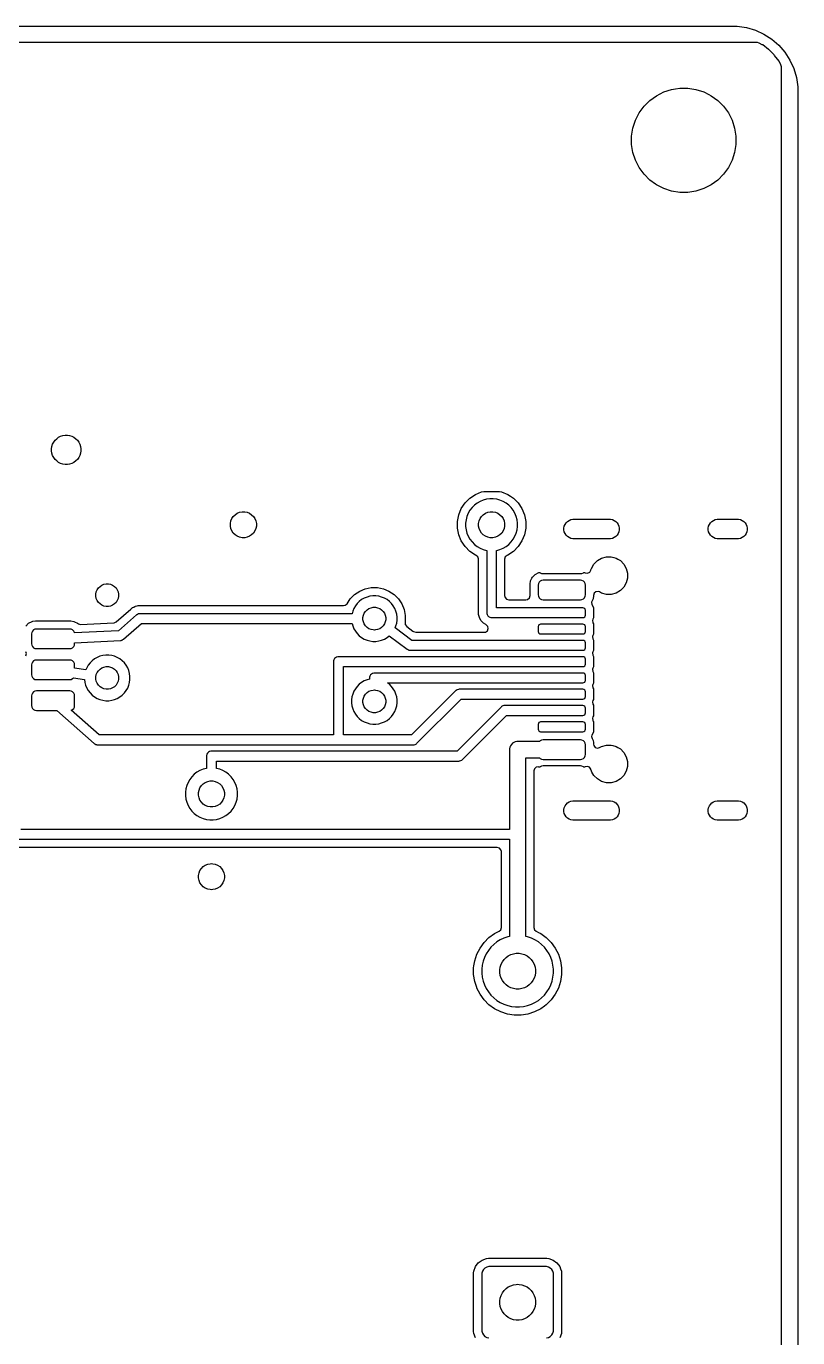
# Model space of a CAD drawing. Header units: millimetres. Extents: x 0 to 90, y 0 to 72.
# Drawn here: x 66.31 to 90, y 31.75 to 72 of the extents above; entities that cross this region are included whole.
import ezdxf

# ---------------------------------------------------------------- set-up
doc = ezdxf.new("R2010")
doc.units = ezdxf.units.MM
doc.layers.add('ABLATE', color=1, linetype='CONTINUOUS')

msp = doc.modelspace()

# ---------------------------------------------------------------- linework, layer by layer
at = {"layer": 'ABLATE'}
for points in [[(2, 72), (88, 72), (88.1429, 71.9975), (88.4257, 71.9568), (88.6998, 71.8763), (88.9597, 71.7576), (89.2001, 71.6031), (89.416, 71.416), (89.6031, 71.2001), (89.7576, 70.9597), (89.8763, 70.6998), (89.9568, 70.4257), (89.9975, 70.1429), (90, 70), (90, 2)], [(89.5, 1.2416), (89.5, 70.7584), (89.4848, 70.8179), (89.434, 70.911), (89.4244, 70.9259), (89.2897, 71.1058), (89.2781, 71.1192), (89.1192, 71.2781), (89.1058, 71.2897), (88.9259, 71.4244), (88.911, 71.434), (88.8179, 71.4848), (88.7584, 71.5), (58.624, 71.5)], [(66.297, 53.5883), (66.3867, 53.678), (66.3867, 53.678), (66.3867, 53.678), (66.4997, 53.7356), (66.5125, 53.7377), (66.5935, 53.7505), (67.6815, 53.7505), (67.7753, 53.7356), (67.7935, 53.7264), (67.8883, 53.678), (67.8883, 53.678), (67.8886, 53.6779), (67.9141, 53.6583), (67.982, 53.6419), (68.9995, 53.6913), (69.0112, 53.6924), (69.0747, 53.7214), (69.5236, 54.1104), (69.53, 54.1164), (69.5541, 54.1405), (69.5564, 54.1418), (69.5755, 54.1555), (69.5775, 54.1572), (69.5775, 54.1572), (69.6081, 54.1721), (69.6159, 54.1762), (69.6454, 54.1932), (69.6454, 54.1932), (69.648, 54.1939), (69.67, 54.2021), (69.6724, 54.2033), (69.6724, 54.2033), (69.7058, 54.2097), (69.7144, 54.2117), (69.7473, 54.2205), (69.7499, 54.2205), (69.7734, 54.2227), (69.7759, 54.2232), (69.8099, 54.2208), (69.8187, 54.2205), (76.0582, 54.2205), (76.1077, 54.2308), (76.1613, 54.2756), (76.2617, 54.4259), (76.2617, 54.4259), (76.3941, 54.5583), (76.3941, 54.5583), (76.5498, 54.6623), (76.5498, 54.6623), (76.7227, 54.734), (76.7228, 54.734), (76.9064, 54.7705), (76.9064, 54.7705), (77.0936, 54.7705), (77.0936, 54.7705), (77.2772, 54.734), (77.2773, 54.734), (77.4502, 54.6623), (77.4502, 54.6623), (77.6059, 54.5583), (77.6059, 54.5583), (77.7383, 54.4259), (77.7383, 54.4259), (77.8423, 54.2702), (77.8423, 54.2702), (77.8423, 54.2702), (77.914, 54.0973), (77.9505, 53.9136), (77.9505, 53.7264), (77.9458, 53.7027), (77.9513, 53.6349), (77.9933, 53.5791), (78.1832, 53.4375), (78.1999, 53.4251), (78.2069, 53.4202), (78.274, 53.4005), (80.3746, 53.4005), (80.4151, 53.4073), (80.4721, 53.4478), (80.498, 53.5127), (80.4848, 53.5813), (80.4366, 53.6319), (80.4238, 53.6393), (80.3541, 53.6795), (80.2795, 53.7541), (80.2302, 53.8395), (80.2268, 53.8454), (80.2268, 53.8454), (80.2247, 53.8531), (80.1995, 53.9473), (80.1995, 55.646), (80.1994, 55.6504), (80.1774, 55.7167), (80.123, 55.7605), (80.1024, 55.7691), (79.9303, 55.884), (79.9303, 55.884), (79.784, 56.0303), (79.6691, 56.2024), (79.5899, 56.3936), (79.5899, 56.3936), (79.5495, 56.5965), (79.5495, 56.8035), (79.5899, 57.0064), (79.5899, 57.0064), (79.6691, 57.1976), (79.784, 57.3697), (79.9303, 57.516), (80.1024, 57.6309), (80.2936, 57.7101), (80.2936, 57.7101), (80.3598, 57.7233), (80.8402, 57.7233), (80.9064, 57.7101), (80.9064, 57.7101), (81.0976, 57.6309), (81.1836, 57.5735), (81.2697, 57.516), (81.416, 57.3697), (81.416, 57.3697), (81.5309, 57.1976), (81.6101, 57.0064), (81.6505, 56.8035), (81.6505, 56.5965), (81.6101, 56.3936), (81.5309, 56.2024), (81.416, 56.0303), (81.2697, 55.884), (81.0976, 55.7691), (81.077, 55.7605), (81.073, 55.7588), (81.0202, 55.713), (81.0005, 55.646), (81.0005, 54.5245), (81.0117, 54.473), (81.0575, 54.4202), (81.1245, 54.4005), (81.6555, 54.4005), (81.707, 54.4117), (81.7598, 54.4575), (81.7795, 54.5245), (81.7795, 54.8815), (81.7944, 54.9753), (81.8397, 55.0642), (81.8519, 55.0883), (81.852, 55.0883), (81.852, 55.0883), (81.9417, 55.178), (81.9417, 55.178), (81.9417, 55.178), (82.0547, 55.2356), (82.0675, 55.2377), (82.081, 55.2398), (82.0928, 55.2279), (82.1372, 55.2062), (82.18, 55.2), (83.33, 55.2), (83.3728, 55.2062), (83.4172, 55.2279), (83.429, 55.2398), (83.4553, 55.2356), (83.4553, 55.2356), (83.4724, 55.2269), (83.4799, 55.2234), (83.5493, 55.2151), (83.6121, 55.2457), (83.6485, 55.3053), (83.6508, 55.314), (83.6637, 55.3621), (83.7395, 55.4934), (83.7395, 55.4934), (83.8466, 55.6005), (83.8466, 55.6005), (83.9779, 55.6763), (84.1242, 55.7155), (84.2758, 55.7155), (84.349, 55.6959), (84.4221, 55.6763), (84.4746, 55.646), (84.5534, 55.6005), (84.6605, 55.4934), (84.7363, 55.3621), (84.7755, 55.2158), (84.7755, 55.0642), (84.7363, 54.9179), (84.6605, 54.7866), (84.5534, 54.6795), (84.4221, 54.6037), (84.2758, 54.5645), (84.2758, 54.5645), (84.1242, 54.5645), (84.1242, 54.5645), (83.9779, 54.6037), (83.9779, 54.6037), (83.9779, 54.6037), (83.9165, 54.6391), (83.8721, 54.6545), (83.803, 54.6446), (83.7502, 54.5988), (83.7305, 54.5318), (83.7305, 54.5185), (83.7305, 54.5185), (83.7305, 54.5185), (83.7156, 54.4247), (83.7156, 54.4247), (83.7156, 54.4247), (83.709, 54.4117), (83.6833, 54.3612), (83.6709, 54.3216), (83.6814, 54.2525), (83.7243, 54.1605), (83.7305, 54.1131), (83.7305, 53.8869), (83.7243, 53.8395), (83.707, 53.8024), (83.6965, 53.7667), (83.707, 53.6976), (83.7124, 53.686), (83.7243, 53.6605), (83.7305, 53.6131), (83.7305, 53.3869), (83.7243, 53.3395), (83.707, 53.3024), (83.6965, 53.2667), (83.707, 53.1976), (83.7243, 53.1605), (83.7305, 53.1131), (83.7305, 52.8869), (83.7243, 52.8395), (83.707, 52.8024), (83.6965, 52.7667), (83.707, 52.6976), (83.7243, 52.6605), (83.7305, 52.6131), (83.7305, 52.3869), (83.7243, 52.3395), (83.707, 52.3024), (83.6965, 52.2667), (83.707, 52.1976), (83.7243, 52.1605), (83.7305, 52.1131), (83.7305, 51.8869), (83.7243, 51.8395), (83.707, 51.8024), (83.6965, 51.7667), (83.707, 51.6976), (83.7243, 51.6605), (83.7305, 51.6131), (83.7305, 51.3869), (83.7243, 51.3395), (83.707, 51.3024), (83.6965, 51.2667), (83.707, 51.1976), (83.7243, 51.1605), (83.7305, 51.1131), (83.7305, 50.8869), (83.7243, 50.8395), (83.707, 50.8024), (83.6965, 50.7667), (83.707, 50.6976), (83.7121, 50.6866), (83.7243, 50.6605), (83.7305, 50.6131), (83.7305, 50.3869), (83.7243, 50.3395), (83.6814, 50.2475), (83.6704, 50.2075), (83.6833, 50.1388), (83.7156, 50.0753), (83.7244, 50.0202), (83.7305, 49.9815), (83.7305, 49.9682), (83.7394, 49.9222), (83.7826, 49.8672), (83.8486, 49.8444), (83.9165, 49.8609), (83.9779, 49.8963), (83.9779, 49.8963), (83.9779, 49.8963), (83.9779, 49.8963), (84.1242, 49.9355), (84.2758, 49.9355), (84.3256, 49.9222), (84.4221, 49.8963), (84.4724, 49.8672), (84.5534, 49.8205), (84.6605, 49.7134), (84.7363, 49.5821), (84.7755, 49.4358), (84.7755, 49.2842), (84.7363, 49.1379), (84.6605, 49.0066), (84.5534, 48.8995), (84.4221, 48.8237), (84.2758, 48.7845), (84.2758, 48.7845), (84.1242, 48.7845), (84.1242, 48.7845), (83.9779, 48.8237), (83.8466, 48.8995), (83.7395, 49.0066), (83.68, 49.1097), (83.6637, 49.1379), (83.6485, 49.1947), (83.6461, 49.2026), (83.6058, 49.2597), (83.5411, 49.286), (83.4724, 49.2731), (83.4553, 49.2644), (83.429, 49.2602), (83.4172, 49.2721), (83.3728, 49.2938), (83.33, 49.3), (82.18, 49.3), (82.1372, 49.2938), (82.0928, 49.2721), (82.081, 49.2602), (82.0451, 49.2659), (82.0451, 49.2658), (82.0421, 49.2665), (81.973, 49.2566), (81.9202, 49.2108), (81.9005, 49.1438), (81.9005, 44.3367), (81.9174, 44.2742), (81.9682, 44.2262), (82.0375, 44.1909), (82.1078, 44.1551), (82.1078, 44.1551), (82.1078, 44.155), (82.2798, 44.0301), (82.4301, 43.8798), (82.555, 43.7078), (82.555, 43.7078), (82.5551, 43.7078), (82.6516, 43.5184), (82.7172, 43.3162), (82.7505, 43.1063), (82.7505, 42.8937), (82.7172, 42.6838), (82.6516, 42.4816), (82.5551, 42.2922), (82.555, 42.2922), (82.555, 42.2922), (82.4301, 42.1202), (82.4301, 42.1202), (82.4301, 42.1202), (82.2798, 41.9699), (82.2798, 41.9699), (82.2798, 41.9699), (82.2262, 41.9309), (82.1078, 41.8449), (81.9184, 41.7484), (81.7162, 41.6828), (81.5063, 41.6495), (81.5063, 41.6495), (81.2937, 41.6495), (81.2937, 41.6495), (81.0838, 41.6828), (80.8816, 41.7484), (80.6922, 41.8449), (80.6922, 41.845), (80.6922, 41.845), (80.5202, 41.9699), (80.3699, 42.1202), (80.245, 42.2922), (80.1484, 42.4816), (80.1432, 42.4976), (80.0828, 42.6838), (80.0495, 42.8937), (80.0495, 43.1063), (80.0594, 43.1691), (80.0828, 43.3162), (80.1484, 43.5184), (80.245, 43.7078), (80.3699, 43.8798), (80.5202, 44.0301), (80.6922, 44.155), (80.8318, 44.2262), (80.8798, 44.2696), (80.8995, 44.3367), (80.8995, 46.6755), (80.8883, 46.727), (80.8425, 46.7798), (80.7755, 46.7995), (66.0527, 46.7995)], [(66.3033, 52.6796), (66.3191, 52.7476), (66.2997, 52.8021)], [(66, 47.05), (81.15, 47.05), (81.15, 44.0695), (81.0955, 44.057), (80.979, 44.0163), (80.8679, 43.9627), (80.7635, 43.8971), (80.667, 43.8202), (80.5798, 43.733), (80.5029, 43.6365), (80.4373, 43.5321), (80.3837, 43.421), (80.343, 43.3045), (80.3155, 43.1843), (80.3017, 43.0617), (80.3017, 42.9383), (80.3155, 42.8157), (80.343, 42.6955), (80.3837, 42.579), (80.4373, 42.4679), (80.5029, 42.3635), (80.5798, 42.267), (80.667, 42.1798), (80.7635, 42.1029), (80.8679, 42.0373), (80.979, 41.9837), (81.0955, 41.943), (81.2157, 41.9155), (81.3383, 41.9017), (81.4617, 41.9017), (81.5843, 41.9155), (81.7045, 41.943), (81.821, 41.9837), (81.9321, 42.0373), (82.0365, 42.1029), (82.133, 42.1798), (82.2202, 42.267), (82.2971, 42.3635), (82.3627, 42.4679), (82.4163, 42.579), (82.457, 42.6955), (82.4845, 42.8157), (82.4983, 42.9383), (82.4983, 43.0617), (82.4845, 43.1843), (82.457, 43.3045), (82.4163, 43.421), (82.3627, 43.5321), (82.2971, 43.6365), (82.2202, 43.733), (82.133, 43.8202), (82.0365, 43.8971), (81.9321, 43.9627), (81.821, 44.0163), (81.7045, 44.057), (81.65, 44.0695), (81.65, 49.55), (82.0708, 49.55), (82.0928, 49.5279), (82.1372, 49.5062), (82.18, 49.5), (83.33, 49.5), (83.3728, 49.5062), (83.4172, 49.5279), (83.4521, 49.5628), (83.4738, 49.6072), (83.48, 49.65), (83.48, 49.95), (83.4738, 49.9928), (83.4521, 50.0372), (83.4172, 50.0721), (83.3728, 50.0938), (83.33, 50.1), (82.18, 50.1), (82.1372, 50.0938), (82.0928, 50.0721), (82.0708, 50.05), (81.4, 50.05), (81.3755, 50.0488), (81.3274, 50.0392), (81.2822, 50.0205), (81.2414, 49.9933), (81.2067, 49.9586), (81.1795, 49.9178), (81.1608, 49.8726), (81.1512, 49.8245), (81.15, 49.8), (81.15, 47.35), (66.15, 47.35)], [(80.1062, 31.7477), (80.0559, 31.8825), (80.0559, 31.8825), (80.0495, 31.9421), (80.0495, 31.9421), (80.0495, 33.7379), (80.0495, 33.7379), (80.0559, 33.7975), (80.0559, 33.7975), (80.1062, 33.9323), (80.1062, 33.9323), (80.1925, 34.0475), (80.3077, 34.1338), (80.3077, 34.1338), (80.4425, 34.1841), (80.4425, 34.1841), (80.5021, 34.1905), (80.5021, 34.1905), (80.5021, 34.1905), (82.2979, 34.1905), (82.2979, 34.1905), (82.2979, 34.1905), (82.3575, 34.1841), (82.3575, 34.1841), (82.4923, 34.1338), (82.4923, 34.1338), (82.4923, 34.1338), (82.6075, 34.0475), (82.6938, 33.9323), (82.6938, 33.9323), (82.7172, 33.8697), (82.7441, 33.7975), (82.7505, 33.7379), (82.7505, 31.9421), (82.7441, 31.8825), (82.6938, 31.7477)], [(82.2891, 31.7431), (82.3493, 31.7606), (82.4032, 31.7925), (82.4475, 31.8368), (82.4794, 31.8907), (82.4969, 31.9509), (82.5, 31.99), (82.5, 33.69), (82.4969, 33.7291), (82.4794, 33.7893), (82.4475, 33.8432), (82.4032, 33.8875), (82.3493, 33.9194), (82.2891, 33.9369), (82.25, 33.94), (80.55, 33.94), (80.5109, 33.9369), (80.4507, 33.9194), (80.3968, 33.8875), (80.3525, 33.8432), (80.3206, 33.7893), (80.3031, 33.7291), (80.3, 33.69), (80.3, 31.99), (80.3031, 31.9509), (80.3206, 31.8907), (80.3525, 31.8368), (80.3968, 31.7925), (80.4507, 31.7606), (80.5109, 31.7431)]]:
    msp.add_lwpolyline(points, dxfattribs=at)
for points in [[(86.8046, 70.0722), (86.8748, 70.0611), (87.1144, 69.9832), (87.2687, 69.9046), (87.3388, 69.8689), (87.3388, 69.8689), (87.3388, 69.8689), (87.5426, 69.7208), (87.5427, 69.7208), (87.7208, 69.5427), (87.7208, 69.5426), (87.7493, 69.5035), (87.8689, 69.3388), (87.9417, 69.1958), (87.9832, 69.1144), (87.9832, 69.1144), (87.9832, 69.1144), (88.0611, 68.8748), (88.1005, 68.626), (88.1005, 68.374), (88.0611, 68.1252), (87.9832, 67.8856), (87.8689, 67.6612), (87.7208, 67.4573), (87.5427, 67.2792), (87.3388, 67.1311), (87.1144, 67.0168), (86.8748, 66.9389), (86.626, 66.8995), (86.626, 66.8995), (86.374, 66.8995), (86.374, 66.8995), (86.1252, 66.9389), (85.8856, 67.0168), (85.8856, 67.0168), (85.8856, 67.0168), (85.8042, 67.0583), (85.6612, 67.1311), (85.6351, 67.15), (85.4573, 67.2792), (85.4573, 67.2792), (85.2792, 67.4573), (85.2792, 67.4574), (85.1311, 67.6612), (85.0168, 67.8856), (84.9389, 68.1252), (84.8995, 68.374), (84.8995, 68.626), (84.9389, 68.8748), (85.0168, 69.1144), (85.1311, 69.3388), (85.2792, 69.5426), (85.2792, 69.5427), (85.4573, 69.7208), (85.4573, 69.7208), (85.6612, 69.8689), (85.8856, 69.9832), (86.1252, 70.0611), (86.2496, 70.0808), (86.374, 70.1005), (86.626, 70.1005)], [(67.5753, 59.4486), (67.645, 59.4376), (67.7122, 59.4157), (67.7751, 59.3837), (67.8323, 59.3422), (67.8822, 59.2923), (67.9237, 59.2351), (67.9557, 59.1722), (67.9776, 59.1051), (67.9886, 59.0353), (67.9886, 58.9647), (67.9776, 58.8949), (67.9557, 58.8278), (67.9237, 58.7649), (67.8822, 58.7077), (67.8323, 58.6578), (67.7751, 58.6163), (67.7122, 58.5843), (67.645, 58.5624), (67.5753, 58.5514), (67.54, 58.55), (67.5047, 58.5514), (67.4349, 58.5624), (67.3678, 58.5843), (67.3049, 58.6163), (67.2477, 58.6578), (67.1978, 58.7077), (67.1563, 58.7649), (67.1243, 58.8278), (67.1024, 58.8949), (67.0914, 58.9647), (67.0914, 59.0353), (67.1024, 59.1051), (67.1243, 59.1722), (67.1563, 59.2351), (67.1978, 59.2923), (67.2477, 59.3422), (67.3049, 59.3837), (67.3678, 59.4157), (67.4349, 59.4376), (67.5047, 59.4486), (67.54, 59.45)], [(80.4439, 57.4846), (80.3428, 57.4575), (80.2462, 57.4175), (80.1555, 57.3652), (80.0725, 57.3015), (79.9985, 57.2275), (79.9348, 57.1445), (79.8825, 57.0538), (79.8425, 56.9572), (79.8154, 56.8561), (79.8017, 56.7523), (79.8017, 56.6477), (79.8154, 56.5439), (79.8425, 56.4428), (79.8825, 56.3462), (79.9348, 56.2555), (79.9985, 56.1725), (80.0725, 56.0985), (80.1555, 56.0348), (80.2462, 55.9825), (80.3428, 55.9425), (80.4439, 55.9154), (80.45, 55.9146), (80.45, 54), (80.4513, 53.9804), (80.4614, 53.9426), (80.481, 53.9087), (80.5087, 53.881), (80.5426, 53.8614), (80.5804, 53.8513), (80.6, 53.85), (82.105, 53.85), (83.405, 53.85), (83.4337, 53.8557), (83.458, 53.872), (83.4743, 53.8963), (83.48, 53.925), (83.48, 54.075), (83.4743, 54.1037), (83.458, 54.128), (83.4337, 54.1443), (83.405, 54.15), (82.755, 54.15), (80.75, 54.15), (80.75, 55.9146), (80.7561, 55.9154), (80.8572, 55.9425), (80.9538, 55.9825), (81.0445, 56.0348), (81.1275, 56.0985), (81.2015, 56.1725), (81.2652, 56.2555), (81.3175, 56.3462), (81.3575, 56.4428), (81.3846, 56.5439), (81.3983, 56.6477), (81.3983, 56.7523), (81.3846, 56.8561), (81.3575, 56.9572), (81.3175, 57.0538), (81.2652, 57.1445), (81.2015, 57.2275), (81.1275, 57.3015), (81.0445, 57.3652), (80.9538, 57.4175), (80.8572, 57.4575), (80.7561, 57.4846), (80.6523, 57.4983), (80.5477, 57.4983)], [(73.0192, 57.0981), (73.0961, 57.0828), (73.1686, 57.0528), (73.2338, 57.0092), (73.2892, 56.9538), (73.3328, 56.8886), (73.3628, 56.8161), (73.3781, 56.7392), (73.3781, 56.6608), (73.3628, 56.5839), (73.3328, 56.5114), (73.2892, 56.4462), (73.2338, 56.3908), (73.1686, 56.3472), (73.0961, 56.3172), (73.0192, 56.3019), (72.98, 56.3), (72.9408, 56.3019), (72.8639, 56.3172), (72.7914, 56.3472), (72.7262, 56.3908), (72.6708, 56.4462), (72.6272, 56.5114), (72.5972, 56.5839), (72.5819, 56.6608), (72.5819, 56.7392), (72.5972, 56.8161), (72.6272, 56.8886), (72.6708, 56.9538), (72.7262, 57.0092), (72.7914, 57.0528), (72.8639, 57.0828), (72.9408, 57.0981), (72.98, 57.1)], [(80.6392, 57.0981), (80.7161, 57.0828), (80.7886, 57.0528), (80.8538, 57.0092), (80.9092, 56.9538), (80.9528, 56.8886), (80.9828, 56.8161), (80.9981, 56.7392), (80.9981, 56.6608), (80.9828, 56.5839), (80.9528, 56.5114), (80.9092, 56.4462), (80.8538, 56.3908), (80.7886, 56.3472), (80.7161, 56.3172), (80.6392, 56.3019), (80.6, 56.3), (80.5608, 56.3019), (80.4839, 56.3172), (80.4114, 56.3472), (80.3462, 56.3908), (80.2908, 56.4462), (80.2472, 56.5114), (80.2172, 56.5839), (80.2019, 56.6608), (80.2019, 56.7392), (80.2172, 56.8161), (80.2472, 56.8886), (80.2908, 56.9538), (80.3462, 57.0092), (80.4114, 57.0528), (80.4839, 57.0828), (80.5608, 57.0981), (80.6, 57.1)], [(84.2494, 56.8686), (84.3071, 56.8571), (84.3614, 56.8346), (84.4103, 56.8019), (84.4519, 56.7603), (84.4846, 56.7114), (84.5071, 56.6571), (84.5186, 56.5994), (84.5186, 56.5406), (84.5071, 56.4829), (84.4846, 56.4286), (84.4519, 56.3797), (84.4103, 56.3381), (84.3614, 56.3054), (84.3071, 56.2829), (84.2494, 56.2714), (84.22, 56.27), (83.12, 56.27), (83.0906, 56.2714), (83.0329, 56.2829), (82.9786, 56.3054), (82.9297, 56.3381), (82.8881, 56.3797), (82.8554, 56.4286), (82.8329, 56.4829), (82.8214, 56.5406), (82.8214, 56.5994), (82.8329, 56.6571), (82.8554, 56.7114), (82.8881, 56.7603), (82.9297, 56.8019), (82.9786, 56.8346), (83.0329, 56.8571), (83.0906, 56.8686), (83.12, 56.87), (84.22, 56.87)], [(88.1794, 56.8686), (88.2371, 56.8571), (88.2914, 56.8346), (88.3403, 56.8019), (88.3819, 56.7603), (88.4146, 56.7114), (88.4371, 56.6571), (88.4486, 56.5994), (88.4486, 56.5406), (88.4371, 56.4829), (88.4146, 56.4286), (88.3819, 56.3797), (88.3403, 56.3381), (88.2914, 56.3054), (88.2371, 56.2829), (88.1794, 56.2714), (88.15, 56.27), (87.55, 56.27), (87.5206, 56.2714), (87.4629, 56.2829), (87.4086, 56.3054), (87.3597, 56.3381), (87.3181, 56.3797), (87.2854, 56.4286), (87.2629, 56.4829), (87.2514, 56.5406), (87.2514, 56.5994), (87.2629, 56.6571), (87.2854, 56.7114), (87.3181, 56.7603), (87.3597, 56.8019), (87.4086, 56.8346), (87.4629, 56.8571), (87.5206, 56.8686), (87.55, 56.87), (88.15, 56.87)], [(68.8343, 54.8883), (68.9016, 54.8749), (68.965, 54.8487), (69.022, 54.8106), (69.0706, 54.762), (69.1087, 54.705), (69.1349, 54.6416), (69.1483, 54.5743), (69.1483, 54.5057), (69.1349, 54.4384), (69.1087, 54.375), (69.0706, 54.318), (69.022, 54.2694), (68.965, 54.2313), (68.9016, 54.2051), (68.8343, 54.1917), (68.8, 54.19), (68.7657, 54.1917), (68.6984, 54.2051), (68.635, 54.2313), (68.578, 54.2694), (68.5294, 54.318), (68.4913, 54.375), (68.4651, 54.4384), (68.4517, 54.5057), (68.4517, 54.5743), (68.4651, 54.6416), (68.4913, 54.705), (68.5294, 54.762), (68.578, 54.8106), (68.635, 54.8487), (68.6984, 54.8749), (68.7657, 54.8883), (68.8, 54.89)], [(82.1372, 54.9938), (82.0928, 54.9721), (82.0579, 54.9372), (82.0362, 54.8928), (82.03, 54.85), (82.03, 54.55), (82.0362, 54.5072), (82.0579, 54.4628), (82.0928, 54.4279), (82.1372, 54.4062), (82.18, 54.4), (83.33, 54.4), (83.3728, 54.4062), (83.4172, 54.4279), (83.4521, 54.4628), (83.4738, 54.5072), (83.48, 54.55), (83.48, 54.85), (83.4738, 54.8928), (83.4521, 54.9372), (83.4172, 54.9721), (83.3728, 54.9938), (83.33, 55), (82.18, 55)], [(76.8634, 54.5066), (76.775, 54.4829), (76.6904, 54.4478), (76.6111, 54.402), (76.5385, 54.3463), (76.4737, 54.2815), (76.418, 54.2089), (76.3722, 54.1296), (76.3371, 54.045), (76.317, 53.97), (69.8, 53.97), (69.7934, 53.9696), (69.7911, 53.9697), (69.7886, 53.9693), (69.7804, 53.9687), (69.7666, 53.965), (69.7526, 53.9623), (69.7478, 53.96), (69.7426, 53.9586), (69.7302, 53.9514), (69.7174, 53.9452), (69.7109, 53.9403), (69.7087, 53.939), (69.707, 53.9374), (69.7018, 53.9334), (69.1409, 53.4473), (67.7953, 53.3821), (67.7938, 53.3928), (67.7721, 53.4372), (67.7372, 53.4721), (67.6928, 53.4938), (67.65, 53.5), (66.625, 53.5), (66.5822, 53.4938), (66.5378, 53.4721), (66.5029, 53.4372), (66.4812, 53.3928), (66.475, 53.35), (66.475, 53.05), (66.4812, 53.0072), (66.5029, 52.9628), (66.5378, 52.9279), (66.5822, 52.9062), (66.625, 52.9), (67.65, 52.9), (67.6928, 52.9062), (67.7372, 52.9279), (67.7721, 52.9628), (67.7938, 53.0072), (67.8, 53.05), (67.8, 53.0819), (69.2073, 53.1502), (69.2084, 53.1503), (69.2089, 53.1503), (69.2102, 53.1505), (69.2268, 53.1524), (69.2369, 53.1557), (69.2474, 53.1577), (69.2555, 53.1616), (69.264, 53.1644), (69.273, 53.1701), (69.2826, 53.1748), (69.2959, 53.1849), (69.297, 53.1856), (69.2973, 53.186), (69.2982, 53.1866), (69.856, 53.67), (76.317, 53.67), (76.3371, 53.595), (76.3722, 53.5104), (76.418, 53.4311), (76.4737, 53.3585), (76.5385, 53.2937), (76.6111, 53.238), (76.6904, 53.1922), (76.775, 53.1571), (76.8634, 53.1334), (76.9542, 53.1215), (77.0458, 53.1215), (77.1366, 53.1334), (77.225, 53.1571), (77.3096, 53.1922), (77.3889, 53.238), (77.4583, 53.2912), (78.0103, 52.8797), (78.0268, 52.8691), (78.035, 52.8658), (78.0426, 52.8614), (78.0531, 52.8586), (78.0632, 52.8546), (78.0719, 52.8536), (78.0804, 52.8513), (78.1, 52.85), (82.105, 52.85), (83.405, 52.85), (83.4337, 52.8557), (83.458, 52.872), (83.4743, 52.8963), (83.48, 52.925), (83.48, 53.075), (83.4743, 53.1037), (83.458, 53.128), (83.4337, 53.1443), (83.405, 53.15), (82.755, 53.15), (78.1498, 53.15), (77.6369, 53.5323), (77.6629, 53.595), (77.6866, 53.6834), (77.6985, 53.7742), (77.6985, 53.8658), (77.6866, 53.9566), (77.6629, 54.045), (77.6278, 54.1296), (77.582, 54.2089), (77.5263, 54.2815), (77.4615, 54.3463), (77.3889, 54.402), (77.3096, 54.4478), (77.225, 54.4829), (77.1366, 54.5066), (77.0458, 54.5185), (76.9542, 54.5185)], [(77.0343, 54.1683), (77.1016, 54.1549), (77.165, 54.1287), (77.222, 54.0906), (77.2706, 54.042), (77.3087, 53.985), (77.3349, 53.9216), (77.3483, 53.8543), (77.3483, 53.7857), (77.3349, 53.7184), (77.3087, 53.655), (77.2706, 53.598), (77.222, 53.5494), (77.165, 53.5113), (77.1016, 53.4851), (77.0343, 53.4717), (77, 53.47), (76.9657, 53.4717), (76.8984, 53.4851), (76.835, 53.5113), (76.778, 53.5494), (76.7294, 53.598), (76.6913, 53.655), (76.6651, 53.7184), (76.6517, 53.7857), (76.6517, 53.8543), (76.6651, 53.9216), (76.6913, 53.985), (76.7294, 54.042), (76.778, 54.0906), (76.835, 54.1287), (76.8984, 54.1549), (76.9657, 54.1683), (77, 54.17)], [(82.0763, 53.6443), (82.052, 53.628), (82.0357, 53.6037), (82.03, 53.575), (82.03, 53.425), (82.0357, 53.3963), (82.052, 53.372), (82.0763, 53.3557), (82.105, 53.35), (83.405, 53.35), (83.4337, 53.3557), (83.458, 53.372), (83.4743, 53.3963), (83.48, 53.425), (83.48, 53.575), (83.4743, 53.6037), (83.458, 53.628), (83.4337, 53.6443), (83.405, 53.65), (82.105, 53.65)], [(68.6634, 52.6865), (68.575, 52.6629), (68.4904, 52.6278), (68.4111, 52.582), (68.3385, 52.5263), (68.2737, 52.4615), (68.218, 52.3889), (68.1722, 52.3096), (68.1474, 52.2498), (67.8, 52.3021), (67.8, 52.4), (67.7938, 52.4428), (67.7721, 52.4872), (67.7372, 52.5221), (67.6928, 52.5438), (67.65, 52.55), (66.625, 52.55), (66.5822, 52.5438), (66.5378, 52.5221), (66.5029, 52.4872), (66.4812, 52.4428), (66.475, 52.4), (66.475, 52.1), (66.4812, 52.0572), (66.5029, 52.0128), (66.5378, 51.9779), (66.5822, 51.9562), (66.625, 51.95), (67.65, 51.95), (67.6928, 51.9562), (67.7372, 51.9779), (67.7634, 52.0042), (68.1016, 51.9533), (68.1135, 51.8634), (68.1371, 51.775), (68.1722, 51.6904), (68.218, 51.6111), (68.2737, 51.5385), (68.3385, 51.4737), (68.4111, 51.418), (68.4904, 51.3722), (68.575, 51.3371), (68.6634, 51.3135), (68.7542, 51.3015), (68.8458, 51.3015), (68.9366, 51.3135), (69.025, 51.3371), (69.1096, 51.3722), (69.1889, 51.418), (69.2615, 51.4737), (69.3263, 51.5385), (69.382, 51.6111), (69.4278, 51.6904), (69.4629, 51.775), (69.4865, 51.8634), (69.4985, 51.9542), (69.4985, 52.0458), (69.4865, 52.1366), (69.4629, 52.225), (69.4278, 52.3096), (69.382, 52.3889), (69.3263, 52.4615), (69.2615, 52.5263), (69.1889, 52.582), (69.1096, 52.6278), (69.025, 52.6629), (68.9366, 52.6865), (68.8458, 52.6985), (68.7542, 52.6985)], [(75.8804, 52.6487), (75.8426, 52.6386), (75.8087, 52.619), (75.781, 52.5913), (75.7614, 52.5574), (75.7513, 52.5196), (75.75, 52.5), (75.75, 50.25), (68.5566, 50.25), (67.6961, 51.0079), (67.7372, 51.0279), (67.7721, 51.0628), (67.7938, 51.1072), (67.8, 51.15), (67.8, 51.45), (67.7938, 51.4928), (67.7721, 51.5372), (67.7372, 51.5721), (67.6928, 51.5938), (67.65, 51.6), (66.625, 51.6), (66.5822, 51.5938), (66.5378, 51.5721), (66.5029, 51.5372), (66.4812, 51.4928), (66.475, 51.45), (66.475, 51.15), (66.4812, 51.1072), (66.5029, 51.0628), (66.5378, 51.0279), (66.5822, 51.0062), (66.625, 51), (67.2512, 51), (68.4009, 49.9874), (68.4069, 49.9828), (68.4087, 49.981), (68.4108, 49.9798), (68.4164, 49.9755), (68.4297, 49.9689), (68.4426, 49.9614), (68.4472, 49.9602), (68.4515, 49.9581), (68.4661, 49.9551), (68.4804, 49.9513), (68.4875, 49.9508), (68.4899, 49.9503), (68.4924, 49.9505), (68.5, 49.95), (75.9, 49.95), (78.2, 49.95), (78.2196, 49.9513), (78.2574, 49.9614), (78.2913, 49.981), (78.3061, 49.9939), (79.6621, 51.35), (82.105, 51.35), (83.405, 51.35), (83.4337, 51.3557), (83.458, 51.372), (83.4743, 51.3963), (83.48, 51.425), (83.48, 51.575), (83.4743, 51.6037), (83.458, 51.628), (83.4337, 51.6443), (83.405, 51.65), (82.755, 51.65), (79.6, 51.65), (79.5804, 51.6487), (79.5426, 51.6386), (79.5087, 51.619), (79.4939, 51.6061), (78.1379, 50.25), (76.05, 50.25), (76.05, 52.35), (82.105, 52.35), (83.405, 52.35), (83.4337, 52.3557), (83.458, 52.372), (83.4743, 52.3963), (83.48, 52.425), (83.48, 52.575), (83.4743, 52.6037), (83.458, 52.628), (83.4337, 52.6443), (83.405, 52.65), (82.755, 52.65), (75.9, 52.65)], [(68.8343, 52.3483), (68.9016, 52.3349), (68.965, 52.3087), (69.022, 52.2706), (69.0706, 52.222), (69.1087, 52.165), (69.1349, 52.1016), (69.1483, 52.0343), (69.1483, 51.9657), (69.1349, 51.8984), (69.1087, 51.835), (69.0706, 51.778), (69.022, 51.7294), (68.965, 51.6913), (68.9016, 51.6651), (68.8343, 51.6517), (68.8, 51.65), (68.7657, 51.6517), (68.6984, 51.6651), (68.635, 51.6913), (68.578, 51.7294), (68.5294, 51.778), (68.4913, 51.835), (68.4651, 51.8984), (68.4517, 51.9657), (68.4517, 52.0343), (68.4651, 52.1016), (68.4913, 52.165), (68.5294, 52.222), (68.578, 52.2706), (68.635, 52.3087), (68.6984, 52.3349), (68.7657, 52.3483), (68.8, 52.35)], [(76.9804, 52.1487), (76.9426, 52.1386), (76.9087, 52.119), (76.881, 52.0913), (76.8614, 52.0574), (76.8513, 52.0196), (76.85, 52), (76.85, 51.963), (76.775, 51.9429), (76.6904, 51.9078), (76.6111, 51.862), (76.5385, 51.8063), (76.4737, 51.7415), (76.418, 51.6689), (76.3722, 51.5896), (76.3371, 51.505), (76.3134, 51.4166), (76.3015, 51.3258), (76.3015, 51.2342), (76.3134, 51.1434), (76.3371, 51.055), (76.3722, 50.9704), (76.418, 50.8911), (76.4737, 50.8185), (76.5385, 50.7537), (76.6111, 50.698), (76.6904, 50.6522), (76.775, 50.6171), (76.8634, 50.5935), (76.9542, 50.5815), (77.0458, 50.5815), (77.1366, 50.5935), (77.225, 50.6171), (77.3096, 50.6522), (77.3889, 50.698), (77.4615, 50.7537), (77.5263, 50.8185), (77.582, 50.8911), (77.6278, 50.9704), (77.6629, 51.055), (77.6866, 51.1434), (77.6985, 51.2342), (77.6985, 51.3258), (77.6866, 51.4166), (77.6629, 51.505), (77.6278, 51.5896), (77.582, 51.6689), (77.5263, 51.7415), (77.4615, 51.8063), (77.4046, 51.85), (82.105, 51.85), (83.405, 51.85), (83.4337, 51.8557), (83.458, 51.872), (83.4743, 51.8963), (83.48, 51.925), (83.48, 52.075), (83.4743, 52.1037), (83.458, 52.128), (83.4337, 52.1443), (83.405, 52.15), (82.755, 52.15), (77, 52.15)], [(77.0343, 51.6283), (77.1016, 51.6149), (77.165, 51.5887), (77.222, 51.5506), (77.2706, 51.502), (77.3087, 51.445), (77.3349, 51.3816), (77.3483, 51.3143), (77.3483, 51.2457), (77.3349, 51.1784), (77.3087, 51.115), (77.2706, 51.058), (77.222, 51.0094), (77.165, 50.9713), (77.1016, 50.9451), (77.0343, 50.9317), (77, 50.93), (76.9657, 50.9317), (76.8984, 50.9451), (76.835, 50.9713), (76.778, 51.0094), (76.7294, 51.058), (76.6913, 51.115), (76.6651, 51.1784), (76.6517, 51.2457), (76.6517, 51.3143), (76.6651, 51.3816), (76.6913, 51.445), (76.7294, 51.502), (76.778, 51.5506), (76.835, 51.5887), (76.8984, 51.6149), (76.9657, 51.6283), (77, 51.63)], [(80.9804, 51.1487), (80.9426, 51.1386), (80.9087, 51.119), (80.8939, 51.1061), (79.5379, 49.75), (72, 49.75), (71.9804, 49.7487), (71.9426, 49.7386), (71.9087, 49.719), (71.881, 49.6913), (71.8614, 49.6574), (71.8513, 49.6196), (71.85, 49.6), (71.85, 49.2254), (71.8439, 49.2246), (71.7428, 49.1975), (71.6462, 49.1575), (71.5555, 49.1052), (71.4725, 49.0415), (71.3985, 48.9675), (71.3348, 48.8845), (71.2825, 48.7938), (71.2425, 48.6972), (71.2154, 48.5961), (71.2017, 48.4923), (71.2017, 48.3877), (71.2154, 48.2839), (71.2425, 48.1828), (71.2825, 48.0862), (71.3348, 47.9955), (71.3985, 47.9125), (71.4725, 47.8385), (71.5555, 47.7748), (71.6462, 47.7225), (71.7428, 47.6825), (71.8439, 47.6554), (71.9477, 47.6417), (72.0523, 47.6417), (72.1561, 47.6554), (72.2572, 47.6825), (72.3538, 47.7225), (72.4445, 47.7748), (72.5275, 47.8385), (72.6015, 47.9125), (72.6652, 47.9955), (72.7175, 48.0862), (72.7575, 48.1828), (72.7846, 48.2839), (72.7983, 48.3877), (72.7983, 48.4923), (72.7846, 48.5961), (72.7575, 48.6972), (72.7175, 48.7938), (72.6652, 48.8845), (72.6015, 48.9675), (72.5275, 49.0415), (72.4445, 49.1052), (72.3538, 49.1575), (72.2572, 49.1975), (72.1561, 49.2246), (72.15, 49.2254), (72.15, 49.45), (79.6, 49.45), (79.6196, 49.4513), (79.6574, 49.4614), (79.6913, 49.481), (79.7061, 49.4939), (81.0621, 50.85), (82.105, 50.85), (83.405, 50.85), (83.4337, 50.8557), (83.458, 50.872), (83.4743, 50.8963), (83.48, 50.925), (83.48, 51.075), (83.4743, 51.1037), (83.458, 51.128), (83.4337, 51.1443), (83.405, 51.15), (82.755, 51.15), (81, 51.15)], [(82.0763, 50.6443), (82.052, 50.628), (82.0357, 50.6037), (82.03, 50.575), (82.03, 50.425), (82.0357, 50.3963), (82.052, 50.372), (82.0763, 50.3557), (82.105, 50.35), (83.405, 50.35), (83.4337, 50.3557), (83.458, 50.372), (83.4743, 50.3963), (83.48, 50.425), (83.48, 50.575), (83.4743, 50.6037), (83.458, 50.628), (83.4337, 50.6443), (83.405, 50.65), (82.105, 50.65)], [(72.0392, 48.8381), (72.1161, 48.8228), (72.1886, 48.7928), (72.2538, 48.7492), (72.3092, 48.6938), (72.3528, 48.6286), (72.3828, 48.5561), (72.3981, 48.4792), (72.3981, 48.4008), (72.3828, 48.3239), (72.3528, 48.2514), (72.3092, 48.1862), (72.2538, 48.1308), (72.1886, 48.0872), (72.1161, 48.0572), (72.0392, 48.0419), (72, 48.04), (71.9608, 48.0419), (71.8839, 48.0572), (71.8114, 48.0872), (71.7462, 48.1308), (71.6908, 48.1862), (71.6472, 48.2514), (71.6172, 48.3239), (71.6019, 48.4008), (71.6019, 48.4792), (71.6172, 48.5561), (71.6472, 48.6286), (71.6908, 48.6938), (71.7462, 48.7492), (71.8114, 48.7928), (71.8839, 48.8228), (71.9608, 48.8381), (72, 48.84)], [(84.2494, 48.2286), (84.3071, 48.2171), (84.3614, 48.1946), (84.4103, 48.1619), (84.4519, 48.1203), (84.4846, 48.0714), (84.5071, 48.0171), (84.5186, 47.9594), (84.5186, 47.9006), (84.5071, 47.8429), (84.4846, 47.7886), (84.4519, 47.7397), (84.4103, 47.6981), (84.3614, 47.6654), (84.3071, 47.6429), (84.2494, 47.6314), (84.22, 47.63), (83.12, 47.63), (83.0906, 47.6314), (83.0329, 47.6429), (82.9786, 47.6654), (82.9297, 47.6981), (82.8881, 47.7397), (82.8554, 47.7886), (82.8329, 47.8429), (82.8214, 47.9006), (82.8214, 47.9594), (82.8329, 48.0171), (82.8554, 48.0714), (82.8881, 48.1203), (82.9297, 48.1619), (82.9786, 48.1946), (83.0329, 48.2171), (83.0906, 48.2286), (83.12, 48.23), (84.22, 48.23)], [(88.1794, 48.2286), (88.2371, 48.2171), (88.2914, 48.1946), (88.3403, 48.1619), (88.3819, 48.1203), (88.4146, 48.0714), (88.4371, 48.0171), (88.4486, 47.9594), (88.4486, 47.9006), (88.4371, 47.8429), (88.4146, 47.7886), (88.3819, 47.7397), (88.3403, 47.6981), (88.2914, 47.6654), (88.2371, 47.6429), (88.1794, 47.6314), (88.15, 47.63), (87.55, 47.63), (87.5206, 47.6314), (87.4629, 47.6429), (87.4086, 47.6654), (87.3597, 47.6981), (87.3181, 47.7397), (87.2854, 47.7886), (87.2629, 47.8429), (87.2514, 47.9006), (87.2514, 47.9594), (87.2629, 48.0171), (87.2854, 48.0714), (87.3181, 48.1203), (87.3597, 48.1619), (87.4086, 48.1946), (87.4629, 48.2171), (87.5206, 48.2286), (87.55, 48.23), (88.15, 48.23)], [(72.0392, 46.2981), (72.1161, 46.2828), (72.1886, 46.2528), (72.2538, 46.2092), (72.3092, 46.1538), (72.3528, 46.0886), (72.3828, 46.0161), (72.3981, 45.9392), (72.3981, 45.8608), (72.3828, 45.7839), (72.3528, 45.7114), (72.3092, 45.6462), (72.2538, 45.5908), (72.1886, 45.5472), (72.1161, 45.5172), (72.0392, 45.5019), (72, 45.5), (71.9608, 45.5019), (71.8839, 45.5172), (71.8114, 45.5472), (71.7462, 45.5908), (71.6908, 45.6462), (71.6472, 45.7114), (71.6172, 45.7839), (71.6019, 45.8608), (71.6019, 45.9392), (71.6172, 46.0161), (71.6472, 46.0886), (71.6908, 46.1538), (71.7462, 46.2092), (71.8114, 46.2528), (71.8839, 46.2828), (71.9608, 46.2981), (72, 46.3)], [(81.4432, 43.5483), (81.5284, 43.5348), (81.6105, 43.5081), (81.6874, 43.469), (81.7572, 43.4182), (81.8182, 43.3572), (81.869, 43.2874), (81.9081, 43.2105), (81.9348, 43.1284), (81.9483, 43.0432), (81.9483, 42.9568), (81.9348, 42.8716), (81.9081, 42.7895), (81.869, 42.7126), (81.8182, 42.6428), (81.7572, 42.5818), (81.6874, 42.531), (81.6105, 42.4919), (81.5284, 42.4652), (81.4432, 42.4517), (81.4, 42.45), (81.3568, 42.4517), (81.2716, 42.4652), (81.1895, 42.4919), (81.1126, 42.531), (81.0428, 42.5818), (80.9818, 42.6428), (80.931, 42.7126), (80.8919, 42.7895), (80.8652, 42.8716), (80.8517, 42.9568), (80.8517, 43.0432), (80.8652, 43.1284), (80.8919, 43.2105), (80.931, 43.2874), (80.9818, 43.3572), (81.0428, 43.4182), (81.1126, 43.469), (81.1895, 43.5081), (81.2716, 43.5348), (81.3568, 43.5483), (81.4, 43.55)], [(81.4432, 33.3883), (81.5284, 33.3748), (81.6105, 33.3481), (81.6874, 33.309), (81.7572, 33.2582), (81.8182, 33.1972), (81.869, 33.1274), (81.9081, 33.0505), (81.9348, 32.9684), (81.9483, 32.8832), (81.9483, 32.7968), (81.9348, 32.7116), (81.9081, 32.6295), (81.869, 32.5526), (81.8182, 32.4828), (81.7572, 32.4218), (81.6874, 32.371), (81.6105, 32.3319), (81.5284, 32.3052), (81.4432, 32.2917), (81.4, 32.29), (81.3568, 32.2917), (81.2716, 32.3052), (81.1895, 32.3319), (81.1126, 32.371), (81.0428, 32.4218), (80.9818, 32.4828), (80.931, 32.5526), (80.8919, 32.6295), (80.8652, 32.7116), (80.8517, 32.7968), (80.8517, 32.8832), (80.8652, 32.9684), (80.8919, 33.0505), (80.931, 33.1274), (80.9818, 33.1972), (81.0428, 33.2582), (81.1126, 33.309), (81.1895, 33.3481), (81.2716, 33.3748), (81.3568, 33.3883), (81.4, 33.39)]]:
    msp.add_lwpolyline(points, close=True, dxfattribs=at)

doc.saveas('drawing.dxf')
